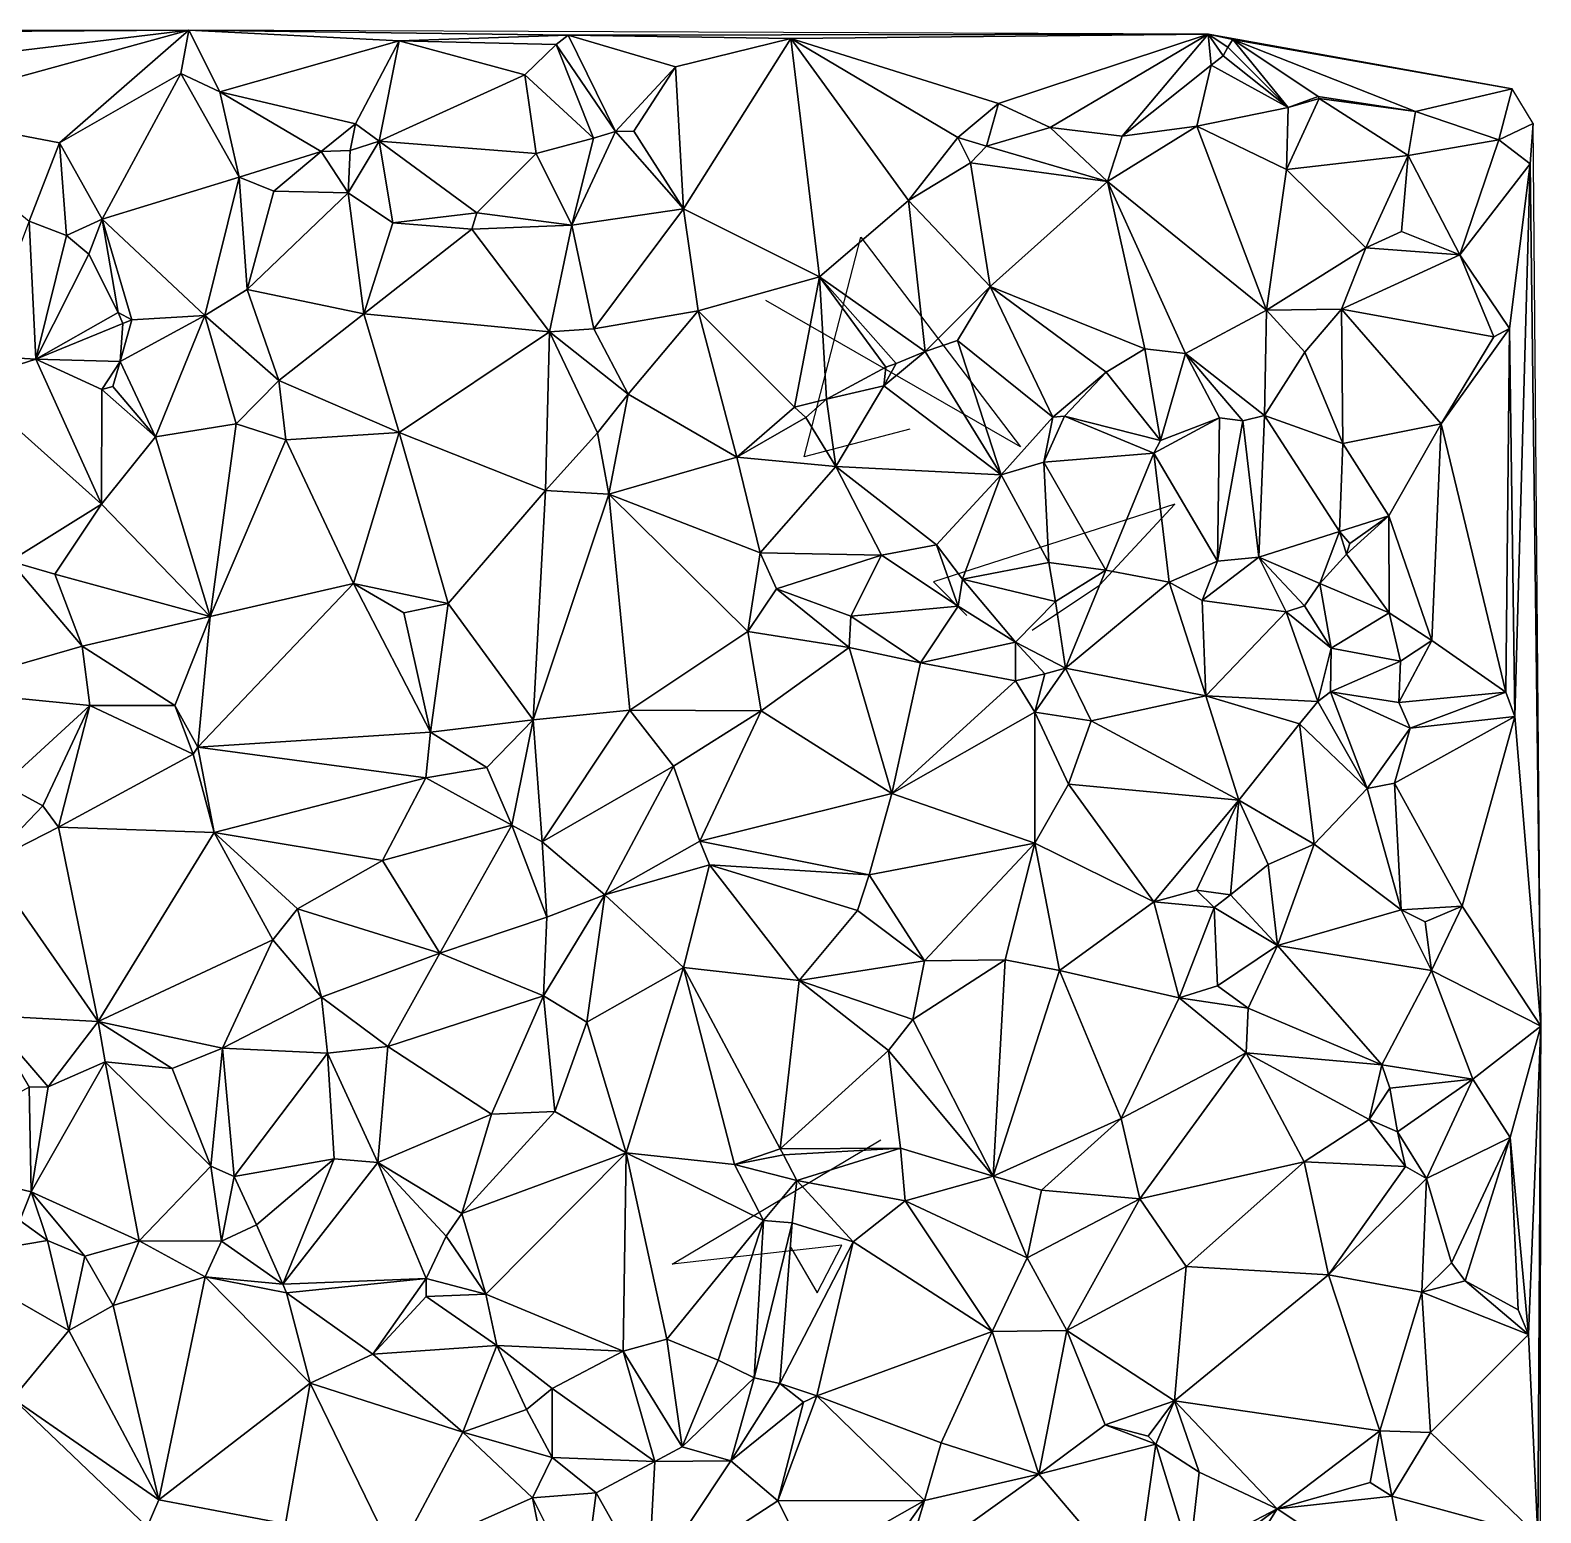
# Model space of a CAD drawing. Header units: metres. Extents: x -15 to 15, y -15 to 14.9.
# Drawn here: x 3.63 to 14.98, y 3.79 to 14.93 of the extents above; entities that cross this region are included whole.
import ezdxf

# ---------------------------------------------------------------- set-up
doc = ezdxf.new("R2010")
doc.units = ezdxf.units.M
doc.layers.add('CRACKS', color=1, linetype='Continuous')
doc.layers.add('STREET_MESH', color=7, linetype='Continuous')

msp = doc.modelspace()

# ---------------------------------------------------------------- linework, layer by layer
at = {"layer": 'CRACKS'}
for points in [[(10.24, 11.935, 0.1), (9.446, 11.727, 0.1), (9.871, 13.378, 0.1), (11.073, 11.803, 0.1), (9.158, 12.902, 0.1)], [(11.159, 10.425, 0.1), (11.667, 10.763, 0.1), (12.233, 11.371, 0.1), (10.418, 10.787, 0.1), (10.668, 10.536, 0.1)], [(9.345, 5.786, 0.1), (9.544, 5.444, 0.1), (9.728, 5.802, 0.1), (8.454, 5.66, 0.1), (10.022, 6.594, 0.1)]]:
    msp.add_polyline3d(points, dxfattribs=at)
at = {"layer": 'STREET_MESH'}
for points in [[(4.82, 14.933), (-10.348, 14.921), (-0.688, 14.899)], [(2.041, 14.599), (4.82, 14.933), (-0.688, 14.899)], [(2.041, 14.599), (2.604, 14.324), (4.82, 14.933)], [(2.604, 14.324), (3.848, 14.088), (4.82, 14.933)], [(3.848, 14.088), (4.759, 14.609), (4.82, 14.933)], [(4.759, 14.609), (5.052, 14.469), (4.82, 14.933)], [(4.82, 14.933), (7.672, 14.896), (12.483, 14.903)], [(6.4, 14.853), (7.672, 14.896), (4.82, 14.933)], [(5.052, 14.469), (6.4, 14.853), (4.82, 14.933)], [(6.4, 14.853), (7.58, 14.825), (7.672, 14.896)], [(7.58, 14.825), (8.028, 14.171), (7.672, 14.896)], [(7.672, 14.896), (9.346, 14.871), (12.483, 14.903)], [(8.478, 14.658), (9.346, 14.871), (7.672, 14.896)], [(8.028, 14.171), (8.478, 14.658), (7.672, 14.896)], [(9.346, 14.871), (10.908, 14.382), (12.483, 14.903)], [(10.908, 14.382), (11.295, 14.202), (12.483, 14.903)], [(11.295, 14.202), (11.837, 14.138), (12.483, 14.903)], [(11.837, 14.138), (12.507, 14.671), (12.483, 14.903)], [(12.483, 14.903), (12.669, 14.863), (14.769, 14.492)], [(12.507, 14.671), (12.595, 14.74), (12.483, 14.903)], [(12.631, 14.806), (12.669, 14.863), (12.483, 14.903)], [(12.595, 14.74), (12.631, 14.806), (12.483, 14.903)], [(5.052, 14.469), (6.072, 14.229), (6.4, 14.853)], [(6.072, 14.229), (6.25, 14.1), (6.4, 14.853)], [(6.4, 14.853), (6.25, 14.1), (7.345, 14.597)], [(7.58, 14.825), (6.4, 14.853), (7.345, 14.597)], [(7.861, 14.122), (7.58, 14.825), (7.345, 14.597)], [(7.861, 14.122), (8.028, 14.171), (7.58, 14.825)], [(8.478, 14.658), (8.539, 13.592), (9.346, 14.871)], [(8.539, 13.592), (9.56, 13.08), (9.346, 14.871)], [(9.346, 14.871), (10.601, 14.127), (10.908, 14.382)], [(10.229, 13.653), (10.601, 14.127), (9.346, 14.871)], [(9.56, 13.08), (10.229, 13.653), (9.346, 14.871)], [(13.085, 14.352), (12.631, 14.806), (12.595, 14.74)], [(12.631, 14.806), (13.085, 14.352), (12.669, 14.863)], [(12.669, 14.863), (14.042, 14.322), (14.769, 14.492)], [(13.311, 14.435), (14.042, 14.322), (12.669, 14.863)], [(13.085, 14.352), (13.311, 14.435), (12.669, 14.863)], [(8.478, 14.658), (8.028, 14.171), (8.164, 14.175)], [(8.478, 14.658), (8.164, 14.175), (8.539, 13.592)], [(12.399, 14.212), (12.507, 14.671), (11.837, 14.138)], [(13.085, 14.352), (12.507, 14.671), (12.399, 14.212)], [(13.085, 14.352), (12.595, 14.74), (12.507, 14.671)], [(4.759, 14.609), (3.848, 14.088), (4.167, 13.512)], [(5.199, 13.828), (4.759, 14.609), (4.167, 13.512)], [(4.759, 14.609), (5.199, 13.828), (5.052, 14.469)], [(6.25, 14.1), (7.432, 14.007), (7.345, 14.597)], [(7.432, 14.007), (7.861, 14.122), (7.345, 14.597)], [(6.072, 14.229), (5.052, 14.469), (5.815, 14.022)], [(5.052, 14.469), (5.199, 13.828), (5.815, 14.022)], [(13.319, 14.421), (13.311, 14.435), (13.085, 14.352)], [(13.311, 14.435), (13.319, 14.421), (14.042, 14.322)], [(14.042, 14.322), (14.669, 14.11), (14.769, 14.492)], [(14.669, 14.11), (14.926, 14.232), (14.769, 14.492)], [(3.848, 14.088), (2.604, 14.324), (3.62, 13.498)], [(10.601, 14.127), (10.816, 14.062), (10.908, 14.382)], [(10.816, 14.062), (11.295, 14.202), (10.908, 14.382)], [(13.072, 13.887), (13.085, 14.352), (12.399, 14.212)], [(13.072, 13.887), (13.319, 14.421), (13.085, 14.352)], [(13.319, 14.421), (13.072, 13.887), (13.988, 13.991)], [(14.042, 14.322), (13.319, 14.421), (13.988, 13.991)], [(14.669, 14.11), (14.042, 14.322), (13.988, 13.991)], [(6.033, 14.029), (6.072, 14.229), (5.815, 14.022)], [(6.033, 14.029), (6.25, 14.1), (6.072, 14.229)], [(11.295, 14.202), (10.816, 14.062), (11.727, 13.797)], [(11.837, 14.138), (11.295, 14.202), (11.727, 13.797)], [(12.399, 14.212), (11.837, 14.138), (11.727, 13.797)], [(12.923, 12.83), (12.399, 14.212), (11.727, 13.797)], [(12.923, 12.83), (13.072, 13.887), (12.399, 14.212)], [(14.669, 14.11), (14.905, 13.928), (14.926, 14.232)], [(14.926, 14.232), (14.905, 13.928), (14.984, 7.449)], [(3.9, 13.391), (3.848, 14.088), (3.62, 13.498)], [(3.848, 14.088), (3.9, 13.391), (4.167, 13.512)], [(6.25, 14.1), (6.033, 14.029), (6.018, 13.711)], [(6.352, 13.485), (6.25, 14.1), (6.018, 13.711)], [(6.985, 13.562), (6.25, 14.1), (6.352, 13.485)], [(6.25, 14.1), (6.985, 13.562), (7.432, 14.007)], [(7.698, 13.468), (7.861, 14.122), (7.432, 14.007)], [(7.698, 13.468), (8.028, 14.171), (7.861, 14.122)], [(8.028, 14.171), (7.698, 13.468), (8.539, 13.592)], [(8.164, 14.175), (8.028, 14.171), (8.539, 13.592)], [(10.697, 13.936), (10.601, 14.127), (10.229, 13.653)], [(10.697, 13.936), (10.816, 14.062), (10.601, 14.127)], [(14.375, 13.246), (14.669, 14.11), (13.988, 13.991)], [(14.375, 13.246), (14.905, 13.928), (14.669, 14.11)], [(5.199, 13.828), (5.459, 13.723), (5.815, 14.022)], [(5.459, 13.723), (6.018, 13.711), (5.815, 14.022)], [(6.018, 13.711), (6.033, 14.029), (5.815, 14.022)], [(6.985, 13.562), (7.698, 13.468), (7.432, 14.007)], [(10.816, 14.062), (10.697, 13.936), (11.727, 13.797)], [(13.988, 13.991), (13.072, 13.887), (13.67, 13.298)], [(13.937, 13.42), (13.988, 13.991), (13.67, 13.298)], [(13.937, 13.42), (14.375, 13.246), (13.988, 13.991)], [(10.697, 13.936), (10.229, 13.653), (10.844, 13.006)], [(10.697, 13.936), (10.844, 13.006), (11.727, 13.797)], [(13.072, 13.887), (12.923, 12.83), (13.67, 13.298)], [(14.905, 13.928), (14.375, 13.246), (14.748, 12.691)], [(14.905, 13.928), (14.748, 12.691), (14.789, 9.776)], [(14.905, 13.928), (14.789, 9.776), (14.984, 7.449)], [(4.94, 12.79), (5.199, 13.828), (4.167, 13.512)], [(5.257, 12.985), (5.199, 13.828), (4.94, 12.79)], [(5.257, 12.985), (5.459, 13.723), (5.199, 13.828)], [(10.844, 13.006), (12.008, 12.539), (11.727, 13.797)], [(12.008, 12.539), (12.313, 12.504), (11.727, 13.797)], [(12.313, 12.504), (12.923, 12.83), (11.727, 13.797)], [(5.459, 13.723), (5.257, 12.985), (6.018, 13.711)], [(6.018, 13.711), (5.257, 12.985), (6.134, 12.802)], [(6.352, 13.485), (6.018, 13.711), (6.134, 12.802)], [(9.56, 13.08), (10.355, 12.52), (10.229, 13.653)], [(10.229, 13.653), (10.355, 12.52), (10.844, 13.006)], [(6.985, 13.562), (6.352, 13.485), (6.947, 13.437)], [(7.698, 13.468), (6.985, 13.562), (6.947, 13.437)], [(7.698, 13.468), (7.864, 12.688), (8.539, 13.592)], [(7.864, 12.688), (8.649, 12.825), (8.539, 13.592)], [(8.649, 12.825), (9.56, 13.08), (8.539, 13.592)], [(3.236, 12.487), (3.67, 12.462), (3.62, 13.498)], [(3.67, 12.462), (3.9, 13.391), (3.62, 13.498)], [(3.9, 13.391), (4.067, 13.25), (4.167, 13.512)], [(4.067, 13.25), (4.287, 12.812), (4.167, 13.512)], [(4.391, 12.756), (4.94, 12.79), (4.167, 13.512)], [(4.287, 12.812), (4.391, 12.756), (4.167, 13.512)], [(6.947, 13.437), (6.352, 13.485), (6.134, 12.802)], [(7.532, 12.667), (6.947, 13.437), (6.134, 12.802)], [(7.698, 13.468), (6.947, 13.437), (7.532, 12.667)], [(7.864, 12.688), (7.698, 13.468), (7.532, 12.667)], [(14.375, 13.246), (13.937, 13.42), (13.67, 13.298)], [(3.67, 12.462), (4.067, 13.25), (3.9, 13.391)], [(12.923, 12.83), (13.487, 12.836), (13.67, 13.298)], [(13.487, 12.836), (14.375, 13.246), (13.67, 13.298)], [(3.67, 12.462), (4.287, 12.812), (4.067, 13.25)], [(13.487, 12.836), (14.632, 12.628), (14.375, 13.246)], [(14.375, 13.246), (14.632, 12.628), (14.748, 12.691)], [(9.56, 13.08), (8.649, 12.825), (9.372, 12.101)], [(9.614, 12.161), (9.56, 13.08), (9.372, 12.101)], [(9.614, 12.161), (10.059, 12.402), (9.56, 13.08)], [(10.138, 12.428), (10.355, 12.52), (9.56, 13.08)], [(10.059, 12.402), (10.138, 12.428), (9.56, 13.08)], [(5.257, 12.985), (4.94, 12.79), (5.496, 12.3)], [(5.257, 12.985), (5.496, 12.3), (6.134, 12.802)], [(10.355, 12.52), (10.599, 12.602), (10.844, 13.006)], [(10.599, 12.602), (11.315, 12.026), (10.844, 13.006)], [(12.008, 12.539), (10.844, 13.006), (11.717, 12.364)], [(10.844, 13.006), (11.315, 12.026), (11.717, 12.364)], [(13.209, 12.515), (13.487, 12.836), (12.923, 12.83)], [(13.209, 12.515), (13.497, 11.827), (13.487, 12.836)], [(14.632, 12.628), (13.487, 12.836), (14.236, 11.976)], [(13.487, 12.836), (13.497, 11.827), (14.236, 11.976)], [(3.67, 12.462), (4.324, 12.729), (4.287, 12.812)], [(4.324, 12.729), (3.67, 12.462), (4.302, 12.443)], [(4.287, 12.812), (4.324, 12.729), (4.391, 12.756)], [(4.94, 12.79), (4.302, 12.443), (4.568, 11.877)], [(4.94, 12.79), (4.391, 12.756), (4.302, 12.443)], [(4.391, 12.756), (4.324, 12.729), (4.302, 12.443)], [(5.176, 11.975), (4.94, 12.79), (4.568, 11.877)], [(5.496, 12.3), (4.94, 12.79), (5.176, 11.975)], [(5.496, 12.3), (6.401, 11.91), (6.134, 12.802)], [(6.401, 11.91), (7.532, 12.667), (6.134, 12.802)], [(7.864, 12.688), (8.123, 12.199), (8.649, 12.825)], [(8.649, 12.825), (8.123, 12.199), (8.939, 11.725)], [(8.649, 12.825), (8.939, 11.725), (9.372, 12.101)], [(12.907, 12.039), (12.923, 12.83), (12.313, 12.504)], [(12.907, 12.039), (13.209, 12.515), (12.923, 12.83)], [(7.502, 11.474), (7.532, 12.667), (6.401, 11.91)], [(7.532, 12.667), (7.502, 11.474), (7.893, 11.907)], [(8.123, 12.199), (7.864, 12.688), (7.532, 12.667)], [(8.123, 12.199), (7.532, 12.667), (7.893, 11.907)], [(14.748, 12.691), (14.236, 11.976), (14.721, 9.959)], [(14.632, 12.628), (14.236, 11.976), (14.748, 12.691)], [(14.748, 12.691), (14.721, 9.959), (14.789, 9.776)], [(10.355, 12.52), (10.045, 12.26), (10.926, 11.591)], [(10.138, 12.428), (10.045, 12.26), (10.355, 12.52)], [(10.599, 12.602), (10.355, 12.52), (10.926, 11.591)], [(11.315, 12.026), (10.599, 12.602), (10.926, 11.591)], [(12.125, 11.849), (12.008, 12.539), (11.717, 12.364)], [(12.008, 12.539), (12.125, 11.849), (12.313, 12.504)], [(12.125, 11.849), (12.568, 12.02), (12.313, 12.504)], [(12.743, 11.997), (12.907, 12.039), (12.313, 12.504)], [(12.568, 12.02), (12.743, 11.997), (12.313, 12.504)], [(13.497, 11.827), (13.209, 12.515), (12.907, 12.039)], [(3.67, 12.462), (3.236, 12.487), (3.133, 12.292)], [(3.67, 12.462), (3.133, 12.292), (4.163, 11.372)], [(3.67, 12.462), (4.164, 12.232), (4.302, 12.443)], [(4.164, 12.232), (3.67, 12.462), (4.163, 11.372)], [(4.164, 12.232), (4.249, 12.256), (4.302, 12.443)], [(4.302, 12.443), (4.249, 12.256), (4.568, 11.877)], [(9.614, 12.161), (10.045, 12.26), (10.059, 12.402)], [(10.045, 12.26), (10.138, 12.428), (10.059, 12.402)], [(4.163, 11.372), (3.133, 12.292), (3.475, 10.942)], [(5.496, 12.3), (5.176, 11.975), (5.548, 11.854)], [(6.401, 11.91), (5.496, 12.3), (5.548, 11.854)], [(11.315, 12.026), (11.403, 12.034), (11.717, 12.364)], [(11.403, 12.034), (12.125, 11.849), (11.717, 12.364)], [(4.164, 12.232), (4.163, 11.372), (4.568, 11.877)], [(4.249, 12.256), (4.164, 12.232), (4.568, 11.877)], [(7.978, 11.447), (8.123, 12.199), (7.893, 11.907)], [(8.123, 12.199), (7.978, 11.447), (8.939, 11.725)], [(9.459, 12.023), (9.614, 12.161), (9.372, 12.101)], [(9.683, 11.655), (9.614, 12.161), (9.459, 12.023)], [(10.045, 12.26), (9.614, 12.161), (9.683, 11.655)], [(10.045, 12.26), (9.683, 11.655), (10.926, 11.591)], [(8.939, 11.725), (9.459, 12.023), (9.372, 12.101)], [(12.907, 12.039), (12.743, 11.997), (12.865, 10.973)], [(12.907, 12.039), (12.865, 10.973), (13.47, 11.167)], [(13.497, 11.827), (12.907, 12.039), (13.47, 11.167)], [(4.98, 10.527), (5.176, 11.975), (4.568, 11.877)], [(5.548, 11.854), (5.176, 11.975), (4.98, 10.527)], [(9.683, 11.655), (9.459, 12.023), (8.939, 11.725)], [(11.247, 11.687), (11.315, 12.026), (10.926, 11.591)], [(11.403, 12.034), (11.247, 11.687), (12.075, 11.755)], [(11.315, 12.026), (11.247, 11.687), (11.403, 12.034)], [(12.125, 11.849), (11.403, 12.034), (12.075, 11.755)], [(12.568, 12.02), (12.075, 11.755), (12.554, 10.942)], [(12.568, 12.02), (12.125, 11.849), (12.075, 11.755)], [(12.743, 11.997), (12.568, 12.02), (12.554, 10.942)], [(12.865, 10.973), (12.743, 11.997), (12.554, 10.942)], [(14.236, 11.976), (13.497, 11.827), (13.842, 11.283)], [(14.236, 11.976), (13.842, 11.283), (14.165, 10.348)], [(14.721, 9.959), (14.236, 11.976), (14.165, 10.348)], [(4.163, 11.372), (4.98, 10.527), (4.568, 11.877)], [(6.058, 10.776), (5.548, 11.854), (4.98, 10.527)], [(6.058, 10.776), (6.401, 11.91), (5.548, 11.854)], [(6.401, 11.91), (6.058, 10.776), (6.768, 10.625)], [(7.502, 11.474), (6.401, 11.91), (6.768, 10.625)], [(7.502, 11.474), (7.978, 11.447), (7.893, 11.907)], [(13.497, 11.827), (13.47, 11.167), (13.842, 11.283)], [(7.978, 11.447), (9.116, 11.007), (8.939, 11.725)], [(9.116, 11.007), (9.683, 11.655), (8.939, 11.725)], [(11.247, 11.687), (11.713, 10.875), (12.075, 11.755)], [(11.713, 10.875), (12.19, 10.786), (12.075, 11.755)], [(12.075, 11.755), (12.19, 10.786), (12.554, 10.942)], [(9.683, 11.655), (9.116, 11.007), (10.026, 10.988)], [(9.683, 11.655), (10.442, 11.067), (10.926, 11.591)], [(10.442, 11.067), (9.683, 11.655), (10.026, 10.988)], [(10.442, 11.067), (10.636, 10.808), (10.926, 11.591)], [(10.636, 10.808), (11.286, 10.932), (10.926, 11.591)], [(11.286, 10.932), (11.247, 11.687), (10.926, 11.591)], [(11.247, 11.687), (11.286, 10.932), (11.713, 10.875)], [(7.409, 9.751), (7.502, 11.474), (6.768, 10.625)], [(7.502, 11.474), (7.409, 9.751), (7.978, 11.447)], [(3.812, 10.845), (4.163, 11.372), (3.475, 10.942)], [(4.163, 11.372), (3.812, 10.845), (4.98, 10.527)], [(7.978, 11.447), (7.409, 9.751), (8.134, 9.823)], [(7.978, 11.447), (8.134, 9.823), (9.022, 10.414)], [(9.116, 11.007), (7.978, 11.447), (9.022, 10.414)], [(13.47, 11.167), (13.548, 11.076), (13.842, 11.283)], [(13.523, 10.996), (13.843, 10.555), (13.842, 11.283)], [(13.548, 11.076), (13.523, 10.996), (13.842, 11.283)], [(13.842, 11.283), (13.843, 10.555), (14.165, 10.348)], [(12.865, 10.973), (13.324, 10.775), (13.47, 11.167)], [(13.324, 10.775), (13.523, 10.996), (13.47, 11.167)], [(13.523, 10.996), (13.548, 11.076), (13.47, 11.167)], [(10.604, 10.606), (10.442, 11.067), (10.026, 10.988)], [(10.442, 11.067), (10.604, 10.606), (10.636, 10.808)], [(3.475, 10.942), (2.88, 9.977), (4.017, 10.304)], [(3.812, 10.845), (3.475, 10.942), (4.017, 10.304)], [(9.239, 10.735), (9.116, 11.007), (9.022, 10.414)], [(9.116, 11.007), (9.239, 10.735), (10.026, 10.988)], [(9.239, 10.735), (9.797, 10.53), (10.026, 10.988)], [(9.797, 10.53), (10.604, 10.606), (10.026, 10.988)], [(11.335, 10.639), (11.286, 10.932), (10.636, 10.808)], [(11.286, 10.932), (11.335, 10.639), (11.713, 10.875)], [(12.19, 10.786), (12.439, 10.647), (12.554, 10.942)], [(12.439, 10.647), (12.865, 10.973), (12.554, 10.942)], [(13.071, 10.562), (12.865, 10.973), (12.439, 10.647)], [(13.324, 10.775), (12.865, 10.973), (13.207, 10.607)], [(12.865, 10.973), (13.071, 10.562), (13.207, 10.607)], [(13.523, 10.996), (13.324, 10.775), (13.843, 10.555)], [(3.812, 10.845), (4.017, 10.304), (4.98, 10.527)], [(10.604, 10.606), (11.035, 10.335), (10.636, 10.808)], [(11.035, 10.335), (11.335, 10.639), (10.636, 10.808)], [(11.713, 10.875), (11.335, 10.639), (11.41, 10.138)], [(12.19, 10.786), (11.713, 10.875), (11.41, 10.138)], [(4.887, 9.545), (6.058, 10.776), (4.98, 10.527)], [(6.636, 9.658), (6.058, 10.776), (4.887, 9.545)], [(6.058, 10.776), (6.437, 10.556), (6.768, 10.625)], [(6.636, 9.658), (6.437, 10.556), (6.058, 10.776)], [(9.785, 10.295), (9.239, 10.735), (9.022, 10.414)], [(9.239, 10.735), (9.785, 10.295), (9.797, 10.53)], [(12.465, 9.932), (12.19, 10.786), (11.41, 10.138)], [(12.465, 9.932), (12.439, 10.647), (12.19, 10.786)], [(13.407, 10.29), (13.324, 10.775), (13.207, 10.607)], [(13.324, 10.775), (13.407, 10.29), (13.843, 10.555)], [(6.437, 10.556), (6.636, 9.658), (6.768, 10.625)], [(6.636, 9.658), (7.409, 9.751), (6.768, 10.625)], [(10.32, 10.18), (10.604, 10.606), (9.797, 10.53)], [(11.035, 10.335), (10.604, 10.606), (10.32, 10.18)], [(11.335, 10.639), (11.035, 10.335), (11.41, 10.138)], [(12.465, 9.932), (13.071, 10.562), (12.439, 10.647)], [(13.071, 10.562), (13.407, 10.29), (13.207, 10.607)], [(4.017, 10.304), (4.715, 9.858), (4.98, 10.527)], [(4.715, 9.858), (4.887, 9.545), (4.98, 10.527)], [(9.785, 10.295), (10.32, 10.18), (9.797, 10.53)], [(12.465, 9.932), (13.308, 9.888), (13.071, 10.562)], [(13.308, 9.888), (13.407, 10.29), (13.071, 10.562)], [(13.407, 10.29), (13.93, 10.192), (13.843, 10.555)], [(13.843, 10.555), (13.93, 10.192), (14.165, 10.348)], [(8.134, 9.823), (9.123, 9.819), (9.022, 10.414)], [(9.123, 9.819), (9.785, 10.295), (9.022, 10.414)], [(13.916, 9.881), (14.721, 9.959), (14.165, 10.348)], [(13.93, 10.192), (13.916, 9.881), (14.165, 10.348)], [(2.88, 9.977), (4.075, 9.858), (4.017, 10.304)], [(4.017, 10.304), (4.075, 9.858), (4.715, 9.858)], [(9.785, 10.295), (9.123, 9.819), (10.104, 9.196)], [(10.32, 10.18), (9.785, 10.295), (10.104, 9.196)], [(11.034, 10.044), (11.035, 10.335), (10.32, 10.18)], [(11.255, 10.097), (11.035, 10.335), (11.034, 10.044)], [(11.035, 10.335), (11.255, 10.097), (11.41, 10.138)], [(13.308, 9.888), (13.404, 9.962), (13.407, 10.29)], [(13.404, 9.962), (13.93, 10.192), (13.407, 10.29)], [(11.034, 10.044), (10.32, 10.18), (10.104, 9.196)], [(11.18, 9.808), (11.603, 9.744), (11.41, 10.138)], [(11.255, 10.097), (11.18, 9.808), (11.41, 10.138)], [(11.603, 9.744), (12.465, 9.932), (11.41, 10.138)], [(13.93, 10.192), (13.404, 9.962), (13.916, 9.881)], [(11.18, 9.808), (11.034, 10.044), (10.104, 9.196)], [(11.255, 10.097), (11.034, 10.044), (11.18, 9.808)], [(4.075, 9.858), (2.88, 9.977), (3.428, 9.264)], [(12.465, 9.932), (11.603, 9.744), (12.714, 9.147)], [(13.17, 9.72), (12.465, 9.932), (12.714, 9.147)], [(13.308, 9.888), (12.465, 9.932), (13.17, 9.72)], [(13.308, 9.888), (13.17, 9.72), (13.678, 9.234)], [(13.404, 9.962), (13.308, 9.888), (13.678, 9.234)], [(13.404, 9.962), (13.678, 9.234), (14.002, 9.688)], [(13.916, 9.881), (13.404, 9.962), (14.002, 9.688)], [(13.916, 9.881), (14.002, 9.688), (14.721, 9.959)], [(14.721, 9.959), (14.002, 9.688), (14.789, 9.776)], [(4.075, 9.858), (3.428, 9.264), (3.722, 9.104)], [(4.075, 9.858), (3.722, 9.104), (3.84, 8.944)], [(4.075, 9.858), (3.84, 8.944), (4.852, 9.494)], [(4.715, 9.858), (4.075, 9.858), (4.852, 9.494)], [(4.887, 9.545), (4.715, 9.858), (4.852, 9.494)], [(7.409, 9.751), (7.475, 8.833), (8.134, 9.823)], [(7.475, 8.833), (8.464, 9.403), (8.134, 9.823)], [(8.464, 9.403), (9.123, 9.819), (8.134, 9.823)], [(9.123, 9.819), (8.464, 9.403), (8.661, 8.84)], [(9.123, 9.819), (8.661, 8.84), (10.104, 9.196)], [(11.18, 8.825), (11.18, 9.808), (10.104, 9.196)], [(11.434, 9.268), (11.18, 9.808), (11.18, 8.825)], [(11.434, 9.268), (11.603, 9.744), (11.18, 9.808)], [(13.885, 9.275), (14.394, 8.35), (14.789, 9.776)], [(14.002, 9.688), (13.885, 9.275), (14.789, 9.776)], [(14.789, 9.776), (14.394, 8.35), (14.984, 7.449)], [(6.636, 9.658), (4.887, 9.545), (6.602, 9.314)], [(7.059, 9.393), (6.636, 9.658), (6.602, 9.314)], [(7.059, 9.393), (7.409, 9.751), (6.636, 9.658)], [(7.409, 9.751), (7.059, 9.393), (7.249, 8.958)], [(7.475, 8.833), (7.409, 9.751), (7.249, 8.958)], [(11.603, 9.744), (11.434, 9.268), (12.714, 9.147)], [(13.281, 8.817), (13.17, 9.72), (12.714, 9.147)], [(13.678, 9.234), (13.17, 9.72), (13.281, 8.817)], [(14.002, 9.688), (13.678, 9.234), (13.885, 9.275)], [(5.009, 8.904), (4.887, 9.545), (4.852, 9.494)], [(4.887, 9.545), (5.009, 8.904), (6.602, 9.314)], [(3.84, 8.944), (5.009, 8.904), (4.852, 9.494)], [(5.009, 8.904), (6.275, 8.693), (6.602, 9.314)], [(6.275, 8.693), (7.249, 8.958), (6.602, 9.314)], [(7.249, 8.958), (7.059, 9.393), (6.602, 9.314)], [(8.464, 9.403), (7.475, 8.833), (7.946, 8.435)], [(8.661, 8.84), (8.464, 9.403), (7.946, 8.435)], [(3.428, 9.264), (3.308, 8.673), (3.722, 9.104)], [(12.074, 8.384), (11.434, 9.268), (11.18, 8.825)], [(11.434, 9.268), (12.074, 8.384), (12.714, 9.147)], [(13.934, 8.324), (13.678, 9.234), (13.281, 8.817)], [(13.678, 9.234), (13.934, 8.324), (13.885, 9.275)], [(13.934, 8.324), (14.394, 8.35), (13.885, 9.275)], [(3.722, 9.104), (3.308, 8.673), (3.84, 8.944)], [(8.661, 8.84), (9.934, 8.585), (10.104, 9.196)], [(9.934, 8.585), (11.18, 8.825), (10.104, 9.196)], [(12.074, 8.384), (12.395, 8.47), (12.714, 9.147)], [(12.395, 8.47), (12.65, 8.435), (12.714, 9.147)], [(12.65, 8.435), (12.935, 8.664), (12.714, 9.147)], [(12.935, 8.664), (13.281, 8.817), (12.714, 9.147)], [(3.308, 8.673), (4.138, 7.484), (3.84, 8.944)], [(4.138, 7.484), (5.009, 8.904), (3.84, 8.944)], [(5.452, 8.097), (5.009, 8.904), (4.138, 7.484)], [(6.275, 8.693), (5.009, 8.904), (5.637, 8.33)], [(5.009, 8.904), (5.452, 8.097), (5.637, 8.33)], [(6.275, 8.693), (6.706, 7.998), (7.249, 8.958)], [(7.249, 8.958), (6.706, 7.998), (7.511, 8.268)], [(7.475, 8.833), (7.249, 8.958), (7.511, 8.268)], [(7.946, 8.435), (7.475, 8.833), (7.511, 8.268)], [(8.734, 8.662), (8.661, 8.84), (7.946, 8.435)], [(8.661, 8.84), (8.734, 8.662), (9.934, 8.585)], [(9.934, 8.585), (10.351, 7.939), (11.18, 8.825)], [(10.351, 7.939), (10.958, 7.948), (11.18, 8.825)], [(10.958, 7.948), (11.365, 7.868), (11.18, 8.825)], [(11.365, 7.868), (12.074, 8.384), (11.18, 8.825)], [(12.935, 8.664), (13.004, 8.054), (13.281, 8.817)], [(13.004, 8.054), (13.934, 8.324), (13.281, 8.817)], [(3.308, 8.673), (3.299, 7.53), (4.138, 7.484)], [(6.706, 7.998), (6.275, 8.693), (5.637, 8.33)], [(8.734, 8.662), (7.946, 8.435), (8.539, 7.889)], [(9.409, 7.793), (8.734, 8.662), (8.539, 7.889)], [(8.734, 8.662), (9.846, 8.319), (9.934, 8.585)], [(9.846, 8.319), (8.734, 8.662), (9.409, 7.793)], [(12.935, 8.664), (12.65, 8.435), (13.004, 8.054)], [(9.846, 8.319), (10.351, 7.939), (9.934, 8.585)], [(7.487, 7.676), (7.946, 8.435), (7.511, 8.268)], [(7.487, 7.676), (7.812, 7.479), (7.946, 8.435)], [(7.946, 8.435), (7.812, 7.479), (8.539, 7.889)], [(12.528, 8.34), (12.395, 8.47), (12.074, 8.384)], [(12.395, 8.47), (12.528, 8.34), (12.65, 8.435)], [(12.65, 8.435), (12.528, 8.34), (13.004, 8.054)], [(5.452, 8.097), (5.817, 7.667), (5.637, 8.33)], [(5.817, 7.667), (6.706, 7.998), (5.637, 8.33)], [(9.846, 8.319), (9.409, 7.793), (10.351, 7.939)], [(12.074, 8.384), (11.365, 7.868), (12.266, 7.661)], [(12.528, 8.34), (12.074, 8.384), (12.266, 7.661)], [(12.554, 7.752), (12.528, 8.34), (12.266, 7.661)], [(12.528, 8.34), (12.554, 7.752), (13.004, 8.054)], [(13.934, 8.324), (13.004, 8.054), (14.163, 7.867)], [(13.934, 8.324), (14.116, 8.233), (14.394, 8.35)], [(14.116, 8.233), (13.934, 8.324), (14.163, 7.867)], [(14.394, 8.35), (14.116, 8.233), (14.163, 7.867)], [(14.394, 8.35), (14.163, 7.867), (14.984, 7.449)], [(6.706, 7.998), (7.487, 7.676), (7.511, 8.268)], [(5.073, 7.284), (5.452, 8.097), (4.138, 7.484)], [(5.073, 7.284), (5.817, 7.667), (5.452, 8.097)], [(5.817, 7.667), (6.315, 7.296), (6.706, 7.998)], [(6.315, 7.296), (7.487, 7.676), (6.706, 7.998)], [(13.004, 8.054), (12.554, 7.752), (12.783, 7.584)], [(13.79, 7.159), (13.004, 8.054), (12.783, 7.584)], [(13.004, 8.054), (13.79, 7.159), (14.163, 7.867)], [(7.812, 7.479), (8.108, 6.497), (8.539, 7.889)], [(8.108, 6.497), (8.921, 6.409), (8.539, 7.889)], [(9.265, 6.528), (9.409, 7.793), (8.539, 7.889)], [(8.921, 6.409), (9.265, 6.528), (8.539, 7.889)], [(10.351, 7.939), (9.409, 7.793), (10.262, 7.499)], [(10.958, 7.948), (10.351, 7.939), (10.262, 7.499)], [(10.868, 6.322), (10.958, 7.948), (10.262, 7.499)], [(10.958, 7.948), (10.868, 6.322), (11.365, 7.868)], [(10.868, 6.322), (11.828, 6.754), (11.365, 7.868)], [(11.365, 7.868), (11.828, 6.754), (12.266, 7.661)], [(13.79, 7.159), (14.473, 7.05), (14.163, 7.867)], [(14.163, 7.867), (14.473, 7.05), (14.984, 7.449)], [(10.08, 7.266), (9.409, 7.793), (9.265, 6.528)], [(9.409, 7.793), (10.08, 7.266), (10.262, 7.499)], [(12.783, 7.584), (12.554, 7.752), (12.266, 7.661)], [(5.817, 7.667), (5.073, 7.284), (5.862, 7.245)], [(6.315, 7.296), (5.817, 7.667), (5.862, 7.245)], [(6.315, 7.296), (7.094, 6.787), (7.487, 7.676)], [(7.094, 6.787), (7.571, 6.807), (7.487, 7.676)], [(7.487, 7.676), (7.571, 6.807), (7.812, 7.479)], [(11.828, 6.754), (12.77, 7.249), (12.266, 7.661)], [(12.77, 7.249), (12.783, 7.584), (12.266, 7.661)], [(3.761, 6.994), (3.299, 7.53), (3.618, 6.991)], [(3.299, 7.53), (3.761, 6.994), (4.138, 7.484)], [(10.08, 7.266), (10.868, 6.322), (10.262, 7.499)], [(12.77, 7.249), (13.79, 7.159), (12.783, 7.584)], [(3.761, 6.994), (4.19, 7.18), (4.138, 7.484)], [(4.138, 7.484), (4.19, 7.18), (4.693, 7.131)], [(5.073, 7.284), (4.138, 7.484), (4.693, 7.131)], [(7.812, 7.479), (7.571, 6.807), (8.108, 6.497)], [(14.473, 7.05), (14.755, 6.611), (14.984, 7.449)], [(14.755, 6.611), (14.891, 5.131), (14.984, 7.449)], [(14.891, 5.131), (14.961, 3.619), (14.984, 7.449)], [(14.961, 3.619), (14.969, -14.128), (14.984, 7.449)], [(4.984, 6.397), (5.073, 7.284), (4.693, 7.131)], [(5.073, 7.284), (4.984, 6.397), (5.159, 6.32)], [(5.862, 7.245), (5.073, 7.284), (5.159, 6.32)], [(6.241, 6.425), (6.315, 7.296), (5.862, 7.245)], [(6.241, 6.425), (7.094, 6.787), (6.315, 7.296)], [(4.19, 7.18), (3.634, 6.203), (4.446, 5.835)], [(3.761, 6.994), (3.634, 6.203), (4.19, 7.18)], [(4.19, 7.18), (4.984, 6.397), (4.693, 7.131)], [(4.984, 6.397), (4.19, 7.18), (4.446, 5.835)], [(5.913, 6.452), (5.862, 7.245), (5.159, 6.32)], [(5.913, 6.452), (6.241, 6.425), (5.862, 7.245)], [(10.171, 6.531), (10.08, 7.266), (9.265, 6.528)], [(10.171, 6.531), (10.868, 6.322), (10.08, 7.266)], [(11.828, 6.754), (11.97, 6.152), (12.77, 7.249)], [(12.77, 7.249), (11.97, 6.152), (13.205, 6.429)], [(13.694, 6.747), (12.77, 7.249), (13.205, 6.429)], [(12.77, 7.249), (13.694, 6.747), (13.79, 7.159)], [(13.694, 6.747), (13.849, 6.983), (13.79, 7.159)], [(13.849, 6.983), (14.473, 7.05), (13.79, 7.159)], [(14.473, 7.05), (13.849, 6.983), (13.906, 6.655)], [(14.473, 7.05), (13.906, 6.655), (14.126, 6.303)], [(14.755, 6.611), (14.473, 7.05), (14.126, 6.303)], [(2.619, 6.444), (3.634, 6.203), (3.618, 6.991)], [(3.634, 6.203), (3.761, 6.994), (3.618, 6.991)], [(13.849, 6.983), (13.694, 6.747), (13.906, 6.655)], [(6.871, 6.04), (7.094, 6.787), (6.241, 6.425)], [(6.871, 6.04), (7.571, 6.807), (7.094, 6.787)], [(7.571, 6.807), (6.871, 6.04), (8.108, 6.497)], [(11.828, 6.754), (10.868, 6.322), (11.231, 6.217)], [(11.97, 6.152), (11.828, 6.754), (11.231, 6.217)], [(13.968, 6.394), (13.694, 6.747), (13.205, 6.429)], [(13.694, 6.747), (13.968, 6.394), (13.906, 6.655)], [(13.906, 6.655), (13.968, 6.394), (14.126, 6.303)], [(14.313, 5.67), (14.755, 6.611), (14.126, 6.303)], [(14.313, 5.67), (14.416, 5.536), (14.755, 6.611)], [(14.416, 5.536), (14.813, 5.318), (14.755, 6.611)], [(14.755, 6.611), (14.813, 5.318), (14.891, 5.131)], [(6.871, 6.04), (7.053, 5.435), (8.108, 6.497)], [(7.053, 5.435), (8.086, 5.007), (8.108, 6.497)], [(8.086, 5.007), (8.414, 5.097), (8.108, 6.497)], [(8.921, 6.409), (8.108, 6.497), (9.139, 5.988)], [(8.108, 6.497), (8.414, 5.097), (9.139, 5.988)], [(8.921, 6.409), (9.29, 6.481), (9.265, 6.528)], [(9.29, 6.481), (8.921, 6.409), (9.391, 6.289)], [(9.29, 6.481), (10.171, 6.531), (9.265, 6.528)], [(10.171, 6.531), (9.29, 6.481), (9.391, 6.289)], [(10.206, 6.136), (10.171, 6.531), (9.391, 6.289)], [(10.206, 6.136), (10.868, 6.322), (10.171, 6.531)], [(2.619, 6.444), (3.549, 5.988), (3.634, 6.203)], [(5.066, 5.833), (4.984, 6.397), (4.446, 5.835)], [(4.984, 6.397), (5.066, 5.833), (5.159, 6.32)], [(5.913, 6.452), (5.159, 6.32), (5.328, 5.957)], [(5.525, 5.509), (5.913, 6.452), (5.328, 5.957)], [(6.241, 6.425), (5.913, 6.452), (5.525, 5.509)], [(6.241, 6.425), (5.525, 5.509), (6.605, 5.552)], [(6.753, 5.871), (6.241, 6.425), (6.605, 5.552)], [(6.753, 5.871), (6.871, 6.04), (6.241, 6.425)], [(9.391, 6.289), (8.921, 6.409), (9.139, 5.988)], [(11.97, 6.152), (12.318, 5.643), (13.205, 6.429)], [(12.318, 5.643), (13.389, 5.579), (13.205, 6.429)], [(13.389, 5.579), (13.968, 6.394), (13.205, 6.429)], [(13.968, 6.394), (13.389, 5.579), (14.126, 6.303)], [(5.159, 6.32), (5.066, 5.833), (5.328, 5.957)], [(9.355, 5.972), (9.391, 6.289), (9.139, 5.988)], [(9.391, 6.289), (9.355, 5.972), (9.813, 5.828)], [(10.206, 6.136), (9.391, 6.289), (9.813, 5.828)], [(10.868, 6.322), (10.206, 6.136), (11.122, 5.709)], [(10.868, 6.322), (11.122, 5.709), (11.231, 6.217)], [(13.389, 5.579), (14.09, 5.451), (14.126, 6.303)], [(14.09, 5.451), (14.313, 5.67), (14.126, 6.303)], [(3.634, 6.203), (3.549, 5.988), (3.756, 5.839)], [(4.038, 5.72), (3.634, 6.203), (3.756, 5.839)], [(3.634, 6.203), (4.038, 5.72), (4.446, 5.835)], [(10.859, 5.153), (10.206, 6.136), (9.813, 5.828)], [(11.122, 5.709), (10.206, 6.136), (10.859, 5.153)], [(11.122, 5.709), (11.97, 6.152), (11.231, 6.217)], [(11.97, 6.152), (11.122, 5.709), (11.421, 5.161)], [(12.318, 5.643), (11.97, 6.152), (11.421, 5.161)], [(6.871, 6.04), (6.753, 5.871), (7.053, 5.435)], [(3.549, 5.988), (2.97, 5.705), (3.756, 5.839)], [(5.066, 5.833), (5.525, 5.509), (5.328, 5.957)], [(8.414, 5.097), (8.799, 4.94), (9.139, 5.988)], [(8.799, 4.94), (9.069, 4.805), (9.139, 5.988)], [(9.069, 4.805), (9.355, 5.972), (9.139, 5.988)], [(9.355, 5.972), (9.069, 4.805), (9.264, 4.763)], [(9.355, 5.972), (9.264, 4.763), (9.813, 5.828)], [(2.97, 5.705), (3.916, 5.162), (3.756, 5.839)], [(3.916, 5.162), (4.038, 5.72), (3.756, 5.839)], [(4.038, 5.72), (4.251, 5.35), (4.446, 5.835)], [(4.446, 5.835), (4.251, 5.35), (4.942, 5.566)], [(5.066, 5.833), (4.446, 5.835), (4.942, 5.566)], [(5.525, 5.509), (5.066, 5.833), (4.942, 5.566)], [(7.053, 5.435), (6.753, 5.871), (6.605, 5.552)], [(9.813, 5.828), (9.264, 4.763), (9.542, 4.671)], [(10.859, 5.153), (9.813, 5.828), (9.542, 4.671)], [(3.916, 5.162), (2.97, 5.705), (3.495, 4.65)], [(4.251, 5.35), (4.038, 5.72), (3.916, 5.162)], [(11.122, 5.709), (10.859, 5.153), (11.421, 5.161)], [(4.251, 5.35), (4.594, 3.889), (4.942, 5.566)], [(4.594, 3.889), (5.731, 4.767), (4.942, 5.566)], [(5.731, 4.767), (5.553, 5.446), (4.942, 5.566)], [(5.553, 5.446), (5.525, 5.509), (4.942, 5.566)], [(12.229, 4.632), (12.318, 5.643), (11.421, 5.161)], [(12.318, 5.643), (12.229, 4.632), (13.389, 5.579)], [(13.389, 5.579), (12.229, 4.632), (13.773, 4.408)], [(14.09, 5.451), (13.389, 5.579), (13.773, 4.408)], [(14.416, 5.536), (14.313, 5.67), (14.09, 5.451)], [(5.525, 5.509), (5.553, 5.446), (6.605, 5.552)], [(5.553, 5.446), (6.204, 4.983), (6.605, 5.552)], [(6.204, 4.983), (6.605, 5.418), (6.605, 5.552)], [(6.605, 5.418), (7.053, 5.435), (6.605, 5.552)], [(14.416, 5.536), (14.09, 5.451), (14.891, 5.131)], [(14.813, 5.318), (14.416, 5.536), (14.891, 5.131)], [(4.251, 5.35), (3.916, 5.162), (4.594, 3.889)], [(6.204, 4.983), (5.553, 5.446), (5.731, 4.767)], [(7.136, 5.048), (6.605, 5.418), (6.204, 4.983)], [(7.053, 5.435), (6.605, 5.418), (7.136, 5.048)], [(8.086, 5.007), (7.053, 5.435), (7.136, 5.048)], [(14.154, 4.396), (14.09, 5.451), (13.773, 4.408)], [(14.09, 5.451), (14.154, 4.396), (14.891, 5.131)], [(4.594, 3.889), (3.916, 5.162), (3.495, 4.65)], [(10.476, 4.318), (10.859, 5.153), (9.542, 4.671)], [(11.211, 4.081), (10.859, 5.153), (10.476, 4.318)], [(10.859, 5.153), (11.211, 4.081), (11.421, 5.161)], [(11.211, 4.081), (11.71, 4.453), (11.421, 5.161)], [(11.71, 4.453), (12.229, 4.632), (11.421, 5.161)], [(14.154, 4.396), (14.961, 3.619), (14.891, 5.131)], [(6.88, 4.398), (7.136, 5.048), (6.204, 4.983)], [(6.88, 4.398), (7.358, 4.569), (7.136, 5.048)], [(7.552, 4.725), (8.086, 5.007), (7.136, 5.048)], [(7.358, 4.569), (7.552, 4.725), (7.136, 5.048)], [(7.552, 4.725), (8.322, 4.178), (8.086, 5.007)], [(8.529, 4.287), (8.414, 5.097), (8.086, 5.007)], [(8.322, 4.178), (8.529, 4.287), (8.086, 5.007)], [(8.414, 5.097), (8.529, 4.287), (8.799, 4.94)], [(6.88, 4.398), (6.204, 4.983), (5.731, 4.767)], [(8.529, 4.287), (9.069, 4.805), (8.799, 4.94)], [(9.069, 4.805), (8.529, 4.287), (8.895, 4.182)], [(9.069, 4.805), (8.895, 4.182), (9.264, 4.763)], [(4.594, 3.889), (5.546, 3.71), (5.731, 4.767)], [(5.546, 3.71), (6.373, 3.448), (5.731, 4.767)], [(6.373, 3.448), (6.88, 4.398), (5.731, 4.767)], [(7.358, 4.569), (7.55, 4.207), (7.552, 4.725)], [(7.55, 4.207), (8.322, 4.178), (7.552, 4.725)], [(8.895, 4.182), (9.441, 4.624), (9.264, 4.763)], [(9.249, 3.882), (10.351, 3.883), (9.542, 4.671)], [(9.441, 4.624), (9.249, 3.882), (9.542, 4.671)], [(9.264, 4.763), (9.441, 4.624), (9.542, 4.671)], [(10.351, 3.883), (10.476, 4.318), (9.542, 4.671)], [(3.495, 4.65), (2.703, 3.439), (4.506, 3.686)], [(4.594, 3.889), (3.495, 4.65), (4.506, 3.686)], [(7.55, 4.207), (7.358, 4.569), (6.88, 4.398)], [(8.895, 4.182), (9.249, 3.882), (9.441, 4.624)], [(11.71, 4.453), (12.032, 4.368), (12.229, 4.632)], [(12.032, 4.368), (12.089, 4.307), (12.229, 4.632)], [(12.089, 4.307), (12.415, 4.098), (12.229, 4.632)], [(12.229, 4.632), (13.002, 3.822), (13.773, 4.408)], [(12.415, 4.098), (13.002, 3.822), (12.229, 4.632)], [(12.089, 4.307), (11.71, 4.453), (11.211, 4.081)], [(12.089, 4.307), (12.032, 4.368), (11.71, 4.453)], [(7.403, 3.904), (6.88, 4.398), (6.373, 3.448)], [(7.403, 3.904), (7.55, 4.207), (6.88, 4.398)], [(11.211, 4.081), (10.476, 4.318), (10.351, 3.883)], [(13.002, 3.822), (13.702, 4.019), (13.773, 4.408)], [(13.702, 4.019), (13.864, 3.916), (13.773, 4.408)], [(13.864, 3.916), (14.154, 4.396), (13.773, 4.408)], [(14.154, 4.396), (13.864, 3.916), (14.961, 3.619)], [(7.55, 4.207), (7.403, 3.904), (7.883, 3.943)], [(8.322, 4.178), (7.55, 4.207), (7.883, 3.943)], [(8.529, 4.287), (8.322, 4.178), (8.895, 4.182)], [(12.089, 4.307), (11.211, 4.081), (11.937, 3.228)], [(12.345, 3.479), (12.089, 4.307), (11.937, 3.228)], [(12.089, 4.307), (12.345, 3.479), (12.415, 4.098)], [(8.322, 4.178), (7.883, 3.943), (8.272, 3.247)], [(8.895, 4.182), (8.322, 4.178), (8.272, 3.247)], [(9.249, 3.882), (8.895, 4.182), (8.272, 3.247)], [(12.345, 3.479), (13.002, 3.822), (12.415, 4.098)], [(11.211, 4.081), (10.191, 3.35), (11.937, 3.228)], [(10.191, 3.35), (11.211, 4.081), (10.351, 3.883)], [(13.702, 4.019), (13.002, 3.822), (13.864, 3.916)], [(5.546, 3.71), (4.594, 3.889), (4.506, 3.686)], [(7.576, 3.044), (7.403, 3.904), (6.373, 3.448)], [(7.883, 3.943), (7.403, 3.904), (7.778, 3.153)], [(7.778, 3.153), (7.403, 3.904), (7.576, 3.044)], [(7.883, 3.943), (7.778, 3.153), (8.272, 3.247)], [(9.493, 3.398), (9.249, 3.882), (8.272, 3.247)], [(9.249, 3.882), (9.493, 3.398), (10.351, 3.883)], [(9.493, 3.398), (9.92, 3.276), (10.351, 3.883)], [(9.92, 3.276), (10.191, 3.35), (10.351, 3.883)], [(13.002, 3.822), (14.012, 3.152), (13.864, 3.916)], [(13.864, 3.916), (14.012, 3.152), (14.961, 3.619)], [(13.002, 3.822), (12.345, 3.479), (12.417, 3.387)], [(12.555, 3.109), (13.002, 3.822), (12.417, 3.387)], [(13.002, 3.822), (12.555, 3.109), (14.012, 3.152)]]:
    msp.add_3dface(points, dxfattribs=at)

doc.saveas('drawing.dxf')
